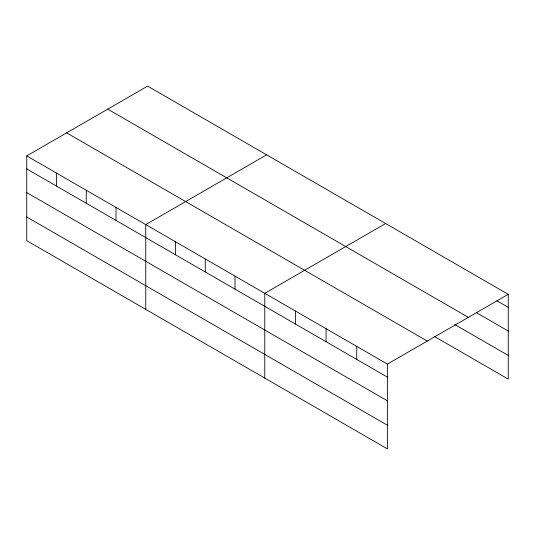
<?xml version="1.0" encoding="UTF-8"?>
<svg xmlns="http://www.w3.org/2000/svg" width="535" height="535" viewBox="0 0 535 535"><rect width="100%" height="100%" fill="white"/><g stroke="black" fill="none" stroke-linecap="round" stroke-linejoin="round"><path stroke-width="0.8" d="M387.387 400.802L387.387 364.101L26.75 155.892L26.75 240.676L387.387 448.885L387.387 400.802L26.75 192.587M434.821 336.716L508.25 379.108L508.25 294.324L147.613 86.115L26.75 155.892M266.624 154.822L145.761 224.6L145.761 309.384M385.635 223.53L264.772 293.314L264.772 378.098M387.387 364.101L508.25 294.324M496.841 300.75L508.25 307.337M476.17 312.5L508.25 331.025M107.729 109.14L468.366 317.355M454.783 324.558L508.25 355.427M66.634 132.867L427.271 341.076M26.75 168.906L387.387 377.115M26.75 216.989L387.387 425.205M356.731 346.406L356.731 359.42M326.082 328.711L326.082 341.718M295.427 311.009L295.427 324.023M235.019 276.134L235.019 289.147M205.266 258.953L205.266 271.967M175.513 241.78L175.513 254.794M116.008 207.426L116.008 220.433M86.255 190.246L86.255 203.26M56.503 173.066L56.503 186.08"/></g></svg>
